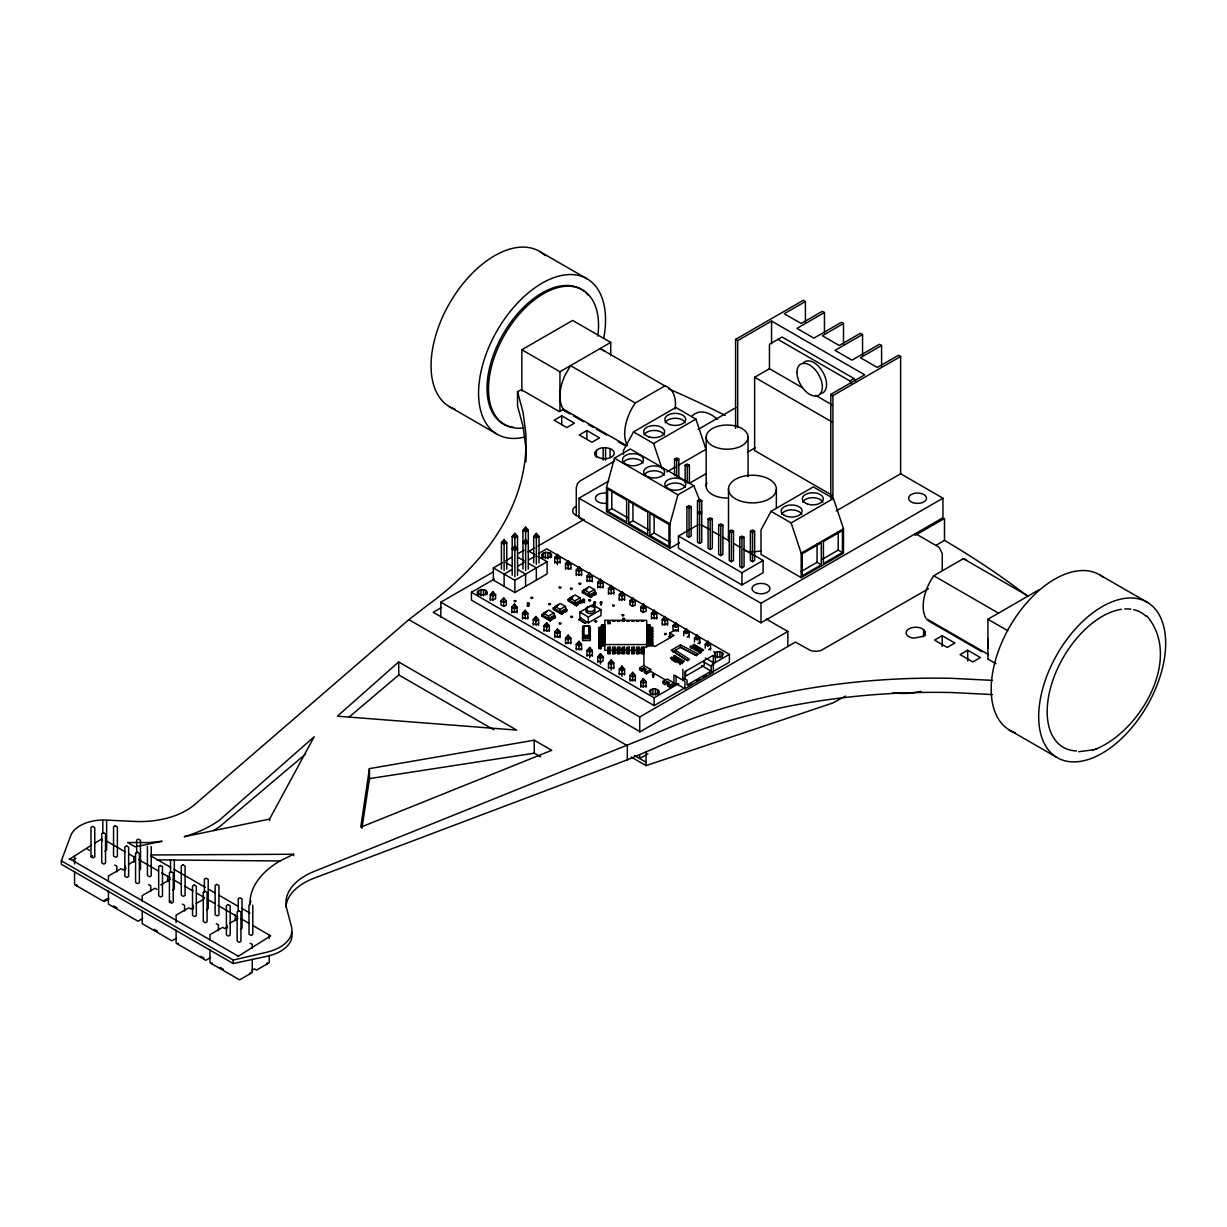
<?xml version="1.0" encoding="UTF-8"?>
<svg xmlns="http://www.w3.org/2000/svg" width="1227" height="1227" viewBox="0 0 1227 1227"><rect width="100%" height="100%" fill="white"/><g stroke="black" fill="none" stroke-linecap="round" stroke-linejoin="round"><path stroke-width="1.5" d="M845.572 696.062L832.688 703.025L646.062 765.617L646.062 751.584M285.983 907.014A62.546 36.12 0 0 1 314.143 878.164L627.319 759.835L627.334 745.648L408.852 619.635L195.384 803.992A64.862 38.374 -1.3 0 1 163.697 818.976L158.145 820.081A64.862 38.374 -1.3 0 1 135.047 821.446L106.043 820.081A32.715 19.356 -1.3 0 0 70.737 835.648L61.35 860.833L61.35 864.283L233.253 963.532L266.658 956.37A38.804 22.408 0 0 0 291.52 931.937M925.235 632.242L922.873 636.414L913.609 638.163A9.571 5.521 0 0 1 907.781 629.65A9.571 5.521 0 0 1 923.609 629.65L925.235 632.242L925.235 635.785M543.239 615.448L543.438 613.132L548.73 610.08L553.806 613.009L555.509 617.887L551.797 618.807L550.217 620.939L541.751 616.061L541.751 614.589L544.389 613.929M554.727 608.807L554.941 606.491L560.233 603.439L565.31 606.368L566.997 611.261L563.285 612.181L561.705 614.313L553.239 609.42L553.239 607.963L555.31 607.227M569.497 600.279L569.711 597.963L575.003 594.911L580.08 597.84L581.782 602.718L578.07 603.638L576.491 605.785L568.024 600.893L568.024 599.42L570.095 598.699M583.868 591.981L584.083 589.666L589.374 586.613L594.451 589.543L596.138 594.435L592.442 595.356L590.847 597.488L582.38 592.595L582.38 591.138L584.466 590.402M369.419 768.623L360.753 827.182L551.69 750.31L534.19 740.203L369.419 768.623L369.496 778.608L361.934 828.271M679.513 542.794L670.003 548.285L606.521 511.644L606.521 487.211L614.451 458.192L630.325 449.021L693.807 485.677L699.758 500.57M670.003 548.285L670.003 523.852L677.933 494.834L693.807 485.677M583.438 625.755L583.316 638.147L589.727 637.902L589.558 625.923L583.438 625.755L583.316 638.147M557.273 606.767L556.951 605.816L558.53 604.911M572.043 598.224L571.721 597.288L573.316 596.368M598.822 628.791L600.616 628.791L601.813 624.712L604.804 624.712M600.616 628.791L601.813 624.712M598.822 631.552L600.616 631.552L601.813 627.472L604.804 627.472M600.616 631.552L601.813 627.472M598.822 634.313L600.616 634.313L602.166 629.344L604.804 629.344M600.616 634.313L602.166 630.739L604.804 630.739M598.822 637.074L600.616 637.074L602.166 630.739M604.804 633.5L602.166 633.5L600.969 636.184L598.822 636.184M600.616 637.074L601.813 633.009L604.804 633.009M598.822 639.834L600.616 639.834L602.166 633.5M600.616 639.834L601.813 635.77L604.804 635.77M598.822 642.611L600.616 642.611L602.166 637.641L604.804 637.641M600.616 642.611L601.813 638.531L604.804 638.531M600.616 641.23L598.822 641.23L598.822 643.101L600.969 643.101L602.166 640.402L604.804 640.402M598.822 645.371L600.616 645.371L601.813 641.307L604.804 641.307M600.616 645.371L602.166 641.782L604.804 641.782M598.822 648.132L600.616 648.132L602.166 641.782M600.616 648.132L602.166 644.558L649.328 644.558M600.616 646.752L598.822 646.752L598.822 648.623L600.969 648.623L602.166 644.558M583.147 626.276L589.558 626.031L589.558 638.147M583.316 635.601L589.558 635.601M269.572 819.084L314.173 736.737L219.725 819.912A100.844 59.663 -1.3 0 1 192.286 834.099L184.249 836.691L269.572 819.084L269.587 820.556M678.301 465.309L705.97 449.327L695.924 419.097L675.816 407.487L633.5 431.919L623.454 450.554L623.454 454.312M771.031 511.337L760.985 529.957L760.985 554.389L801.185 577.61L843.501 553.178L843.501 528.745L833.455 498.499L813.348 486.904L771.031 511.337L791.139 522.932L801.185 553.178L801.185 577.61M683.914 678.362L687.089 680.203L687.089 685.08L711.2 671.154L711.2 666.276L713.316 662.611L713.316 655.279L684.973 671.644L684.973 678.976M595.202 452.318C597.856 447.057 605.126 447.073 610.034 448.607A9.571 5.521 0 0 1 610.034 457.763A9.571 5.521 0 0 1 595.31 454.389L595.202 452.318L595.202 455.877M610.049 623.822L608.991 622.35L607.932 623.822M506.782 569.067L506.782 542.656L504.113 539.573L501.444 542.656L501.444 569.067M517.533 575.279L517.533 536.444L514.865 533.362L512.196 536.444L512.196 575.279M528.27 569.067L528.27 530.233L525.616 527.165L522.947 530.233L522.947 569.067M512.196 548.852L514.865 545.77L517.533 548.852L514.865 550.386L512.196 548.852L514.865 547.319L517.533 548.852M522.947 542.656L525.616 539.573L528.27 542.656L525.616 544.19L522.947 542.656L525.616 541.107L528.27 542.656M533.699 562.856L533.699 536.444L536.352 533.362L539.021 536.444L539.021 562.856M490.294 598.899L492.226 600.018L495.57 598.899L495.601 594.727L492.932 591.659L490.263 594.727L490.263 600.402M501.015 600.939L503.683 597.856L506.352 600.939L506.322 605.11L504.389 606.23L501.045 605.11L501.015 600.939L503.683 602.472L506.352 600.939M511.766 612.81L511.766 607.15L514.435 604.067L517.088 607.15L517.088 612.81M560.095 563.162L560.095 557.503L557.426 554.42L554.757 557.503L554.757 563.162M527.84 619.006L527.84 613.347L525.171 610.279L522.518 613.347L522.518 619.006M570.846 569.359L570.846 563.699L568.178 560.632L565.509 563.699L565.509 569.359M538.592 625.218L538.592 619.558L535.923 616.475L533.254 619.558L533.254 625.218M576.261 575.57L576.261 569.911L578.929 566.828L581.583 569.911L581.583 575.57M549.343 631.43L549.343 625.77L546.675 622.687L544.006 625.77L544.006 631.43M587.012 581.782L587.012 576.123L589.666 573.04L592.334 576.123L592.334 581.782M554.757 637.626L554.757 631.966L557.426 628.884L560.095 631.966L560.095 637.626M597.748 587.978L597.748 582.319L600.417 579.251L603.086 582.319L603.086 587.978M565.509 643.838L565.509 638.178L568.178 635.095L570.846 638.178L570.846 643.838M608.5 594.19L608.5 588.531L611.169 585.448L613.837 588.531L613.837 594.19M581.583 650.034L581.583 644.374L578.929 641.307L576.261 644.374L576.261 650.034M624.589 600.402L624.589 594.727L621.92 591.659L619.252 594.727L619.252 600.402M592.334 656.246L592.334 650.586L589.666 647.503L587.012 650.586L587.012 656.246M630.018 604.298L631.966 606.23L635.31 605.11L635.325 600.939L632.672 597.856L630.003 600.939L630.003 604.712M597.779 660.97L601.123 662.074L603.055 660.97L603.086 656.798L600.417 653.715L597.748 656.798L597.748 662.457M640.755 610.923L640.755 607.15L643.408 604.067L646.077 607.15L646.062 611.322L642.703 612.426L640.77 610.494M613.837 668.654L613.837 662.994L611.169 659.927L608.5 662.994L608.5 668.654M651.491 619.006L651.491 613.347L654.16 610.279L656.828 613.347L656.828 619.006M624.589 674.865L624.589 669.206L621.92 666.123L619.252 669.206L619.252 674.865M667.58 625.218L667.58 619.558L664.911 616.475L662.243 619.558L662.243 625.218M630.003 681.077L630.003 675.402L632.672 672.335L635.325 675.402L635.325 681.077M678.332 631.43L678.332 625.77L675.663 622.687L672.994 625.77L673.025 629.926L674.957 631.046M640.755 687.273L640.755 681.614L643.408 678.531L646.077 681.614L646.077 687.273M689.083 637.626L689.083 631.966L686.414 628.884L683.746 631.966L683.746 635.739M694.497 641.951L694.497 638.178L697.166 635.095L699.819 638.178L699.819 643.838M710.571 650.034L710.571 644.374L707.902 641.307L705.249 644.374L705.249 648.147M486.95 594.681L486.95 591.552L485.677 590.279L480.907 589.527L477.41 591.552L477.41 594.681M486.95 593.024L485.677 594.313L480.907 595.049L477.41 593.024M551.444 557.441L551.444 554.313L550.171 553.04L545.402 552.303L541.905 554.313L541.905 557.441M551.444 555.8L547.963 557.81L543.178 557.073L541.905 555.8M560.064 561.675L556.721 562.794L554.788 561.675M517.073 611.322L513.714 612.426L511.782 611.322M527.227 603.147C529.727 606.705 527.917 599.052 527.227 606.276M570.816 567.871L568.883 568.991L565.524 567.871M527.825 617.518L525.892 618.638L522.533 617.518M581.567 574.083L579.635 575.202L576.276 574.083M538.576 623.73L536.628 624.85L533.285 623.73M592.319 580.294L590.386 581.399L587.027 580.294M549.313 629.926L547.38 631.046L544.036 629.926M582.794 599.497C585.294 603.04 583.5 595.386 582.794 602.626M603.055 586.491L601.123 587.61L597.779 586.491M560.064 636.138L558.132 637.258L554.788 636.138M593.116 606.199L595.156 605.877L595.156 606.874M613.807 592.702L610.463 593.822L608.531 592.702M570.816 642.35L567.472 643.469L565.524 642.35M624.558 598.899L621.215 600.018L619.282 598.899M581.567 648.546L579.635 649.666L576.276 648.546M592.319 654.758L590.386 655.878L587.027 654.758M656.813 617.518L654.865 618.638L651.522 617.518M613.807 667.166L611.874 668.286L608.531 667.166M667.549 623.73L664.206 624.85L662.273 623.73M624.558 673.378L621.215 674.497L619.282 673.378M678.301 629.926L676.368 631.046M635.31 679.574L631.966 680.694L630.018 678.761M646.062 685.786L642.703 686.905L640.77 684.973M658.945 693.976L658.945 690.847L655.448 688.822L652.887 688.822L649.39 690.847L650.663 693.608L652.887 694.344L655.448 694.344L658.945 692.319M710.556 648.546L708.623 649.666M398.683 661.966L337.394 716.185L516.69 730.111L398.683 661.966L398.79 674.942L349.158 717.074M305.584 754.068L219.756 826.569A100.844 58.221 0 0 1 213.713 830.449M408.959 619.574L428.131 604.788A453.622 261.903 0 0 0 525.739 432.564L523.024 412.057L517.533 391.75L521.23 389.619L559.313 411.612L563.484 409.204L626.568 445.631M575.662 506.567L574.067 507.779A10.798 6.227 0 0 0 574.067 514.006L583.684 519.849M69.295 859.345L91.289 845.28M94.433 843.378L102.301 838.624L102.301 840.449M237.731 956.585L270.722 935.864L252.563 925.373M521.858 391.091L521.858 349.741L572.641 320.431L610.724 342.41L610.724 355.569M521.858 349.741L559.941 371.735L610.724 342.41M561.736 415.83L554.113 420.232L566.813 427.548L574.435 423.162L561.736 415.83L561.736 424.695M735.587 428.284L735.587 339.388L803.302 300.293L805.418 301.52L805.418 322.318M735.587 339.388L737.703 340.615L771.568 321.06L864.667 374.818L830.802 394.358L830.802 498.392M805.418 301.52L784.252 313.729L801.185 323.499L822.351 311.29L824.452 312.517L824.452 333.315M586.874 430.57L579.251 434.956L591.951 442.287L599.558 437.886L586.874 430.57L586.874 439.435M627.488 445.6A37.408 21.595 -60 0 1 635.279 403.008L664.896 385.907A37.408 21.595 -60 0 1 675.157 409.112M824.452 312.517L796.952 328.391L813.884 338.161L841.385 322.287L843.501 323.499L843.501 344.312M843.501 323.499L822.351 335.723L839.268 345.493L860.434 333.284L862.55 334.496L862.55 355.309M831.983 495.217L754.636 450.554L754.636 377.256L769.452 368.714L802.366 387.717M614.62 460.999L580.187 480.877L577.564 483.438L576.291 487.625L576.291 515.677M691.691 416.505C699.574 407.885 710.387 412.993 717.657 419.419M633.5 431.919L653.592 443.53L695.924 419.097M504.113 541.107L501.444 542.656L504.113 544.19L506.782 542.656M836.231 510.953L900.633 473.76L942.949 498.193L942.949 517.748L760.985 622.81L579.006 517.748L579.006 498.193L608.791 480.999M698.117 429.435L736.169 407.471M862.55 334.496L835.035 350.385L851.967 360.155L879.468 344.281L881.584 345.493L881.584 366.306M674.574 475.601L674.574 459.113L676.675 457.886L678.792 459.113L678.792 477.441M674.574 459.113L676.675 460.324L678.792 459.113M537.901 556.383L547.104 561.705L547.104 573.929L514.865 592.534L493.361 580.126L493.361 567.917L502.579 562.595M505.647 560.816L511.797 557.273M517.932 553.73L524.067 550.187M881.584 345.493L860.434 357.717L877.351 367.486L898.517 355.263L900.633 356.49L900.633 473.76M440.815 617.273L440.815 602.166L493.484 571.767M528.039 551.813L534.635 548.009M537.917 546.107L584.006 519.512M666.905 471.889L675.049 467.18M685.141 481.705L685.141 465.217L687.258 463.99L689.375 465.217L689.375 483.545M607.58 511.03L626.629 522.027L626.629 500.033L607.58 489.036L607.58 511.03L611.813 508.576L627.672 517.748M441.475 607.503L433.208 612.273L640.141 731.752L795.433 642.089L810.341 650.417A10.798 6.227 0 0 0 821.139 650.417L928.425 588.761M685.141 465.217L687.258 466.444L689.375 465.217M685.249 687.672L654.16 705.602L471.429 600.11L471.429 592.288L494.328 579.067M538.5 553.576L546.675 548.852L729.405 654.344L729.405 662.166L709.773 673.5M511.797 569.681L504.113 574.113L504.113 586.337M517.932 566.138L524.067 562.595M528.684 559.926L534.819 556.383M777.903 339.388L849.851 380.922L853.992 378.529L855.879 381.781M830.802 394.358L832.918 395.585L900.633 356.49M493.361 567.917L514.865 580.325L547.104 561.705M492.932 593.193L490.263 594.727L492.932 596.276L495.601 594.727M689.697 483.162L705.97 473.76M747.381 452.303L755.433 447.64M628.73 523.239L647.779 534.236L647.779 512.242L628.73 501.245L628.73 523.239L632.963 520.8L648.838 529.957M72.608 860.342L75.905 858.425M686.921 506.751L689.037 505.524L691.154 506.751L691.154 536.061L689.037 537.288L686.921 536.061L686.921 506.751L689.037 507.978L691.154 506.751M697.503 500.647L699.62 499.42L701.737 500.647L701.737 542.181L699.62 543.392L697.503 542.181L697.503 500.647L699.62 501.858L701.737 500.647M581.583 569.911L578.929 571.445L576.261 569.911M90.967 856.691L93.083 857.903L94.77 856.921L94.77 827.611L92.654 826.384L90.967 827.366L90.967 856.691L92.654 855.71M649.896 535.463L668.945 546.444L668.945 524.466L649.896 513.469L649.896 535.463L654.129 533.009L670.003 542.181M104.924 851.063L106.626 850.081L106.626 820.771M592.334 576.123L589.666 577.656L587.012 576.123M699.62 514.082L701.737 512.855L699.62 511.628L697.503 512.855L699.62 514.082L699.62 543.392M535.923 618.025L533.254 619.558L535.923 621.092L538.592 619.558M547.043 611.537L545.785 612.733M587.672 588.086L586.521 589.604M743.562 549.221L763.102 560.494L763.102 572.718L741.936 584.926L678.454 548.285L678.454 536.061L697.994 524.788M708.086 518.96L710.203 517.748L712.32 518.96L712.32 548.285L710.203 549.512L708.086 548.285L708.086 518.96L710.203 520.187L712.32 518.96M541.751 616.061L543.331 615.141M582.38 592.595L583.975 591.675M603.086 582.319L600.417 583.868L597.748 582.319M543.438 613.132L548.515 616.061L553.806 613.009M554.941 606.491L560.018 609.42L565.31 606.368M569.711 597.963L574.788 600.893L580.08 597.84M584.083 589.666L589.159 592.595L594.451 589.543M554.021 615.571L548.73 618.623L548.515 616.061M565.509 608.929L560.233 611.997L560.018 609.42M580.294 600.402L575.003 603.454L574.788 600.893M594.666 592.104L589.374 595.156L589.159 592.595M560.018 613.331L563.975 611.046M574.788 604.804L578.761 602.518M589.159 596.506L593.132 594.221M541.751 614.589L550.217 619.482L551.797 617.35L555.509 616.429M553.239 607.963L561.705 612.84L563.285 610.709L566.997 609.788M568.024 599.42L576.491 604.313L578.07 602.181L581.782 601.261M582.38 591.138L590.847 596.015L592.442 593.883L596.138 592.963M128.498 864.422L134.847 860.771M718.669 525.079L720.786 523.852L722.902 525.079L722.902 554.389L720.786 555.616L718.669 554.389L718.669 525.079L720.786 526.291L722.902 525.079M126.028 868.302L123.206 869.928L121.09 868.701L108.405 876.032L108.405 881.661M581.123 618.224L579.85 617.979L579.85 612.12L592.549 604.788L601.015 609.681L601.015 615.54L588.316 622.871L587.043 622.135L584.926 623.362L579.006 619.451L581.123 618.224L587.043 622.135M621.92 593.193L619.252 594.727L621.92 596.276L624.589 594.727M729.237 531.184L731.353 529.957L733.47 531.184L733.47 560.494L731.353 561.721L729.237 560.494L729.237 531.184L731.353 532.395L733.47 531.184M579.006 619.942L581.123 618.715M579.85 612.12L588.316 617.012L601.015 609.681M104.172 900.465L107.194 898.716M579.006 619.451L584.926 622.871L587.043 621.644M108.927 898.946L104.172 901.692L74.54 884.59L74.54 871.477M739.82 537.288L741.936 536.061L744.053 537.288L744.053 566.613L741.936 567.825L739.82 566.613L739.82 537.288L741.936 538.515L744.053 537.288M750.403 531.184L752.519 529.957L754.636 531.184L754.636 560.494L752.519 561.721L750.403 560.494L750.403 531.184L752.519 532.395L754.636 531.184M632.672 599.405L630.003 600.939L632.672 602.472L635.325 600.939M578.929 642.841L576.261 644.374L578.929 645.923L581.583 644.374M160.768 884.897L170.292 879.391M791.139 522.932L833.455 498.499M172.639 890.158L174.326 889.176L174.326 859.866M169.418 901.983L171.535 903.21L173.237 902.228L173.237 872.903L171.12 871.691L169.418 872.658L169.418 901.983L171.12 901.001M142.777 918.486L138.022 921.232L108.405 904.13L108.405 891.017M678.454 536.061L741.936 572.718L763.102 560.494M664.911 618.025L662.243 619.558L664.911 621.092L667.58 619.558M675.663 624.221L672.994 625.77L675.663 627.304L678.332 625.77M801.185 553.178L843.501 528.745M196.213 903.517L204.142 898.946M193.743 907.382L190.921 909.023L188.805 907.796L176.105 915.127L176.105 922.612M669.727 638.377L669.727 633.04L675.325 629.819A1.672 0.966 -60 0 1 676.414 630.034M206.489 909.698L208.191 908.732L208.191 879.406L206.075 878.179L204.372 879.161L204.372 891.983M686.414 633.515L689.083 631.966L686.414 630.433L683.746 631.966L686.414 633.515L686.414 628.884M801.185 571.491L817.059 562.334L821.292 564.773L821.292 542.794L802.243 553.776L802.243 575.77L821.292 564.773M822.351 559.282L838.21 550.11L842.443 552.564L842.443 530.57L823.409 541.567L823.409 563.561L842.443 552.564M639.681 667.979L641.798 669.206L643.914 667.979L643.914 669.927L641.798 671.154L639.681 669.927L639.681 667.979L643.914 665.54L650.693 669.451L650.693 671.399L665.54 679.973M672.764 651.813L680.525 647.335L696.184 655.402L698.301 654.175L680.525 644.896L671.215 650.264L687.289 660.525L689.405 659.313L675.448 650.264L675.448 652.703L687.856 660.74M176.642 938.026L171.872 940.787L142.255 923.67L142.255 910.572M635.325 675.402L632.672 676.951L630.003 675.402M694.497 638.178L697.166 639.712L699.819 638.178L697.166 636.629M650.693 671.399L646.46 673.838L644.344 672.626L644.344 670.663L646.46 669.451L643.914 667.979M579.006 498.193L760.985 603.255L942.949 498.193M644.344 670.663L646.46 671.89L650.693 669.451M681.798 661.261L680.095 662.243L671.644 657.35L670.371 658.086L680.095 663.7L684.329 661.261L674.605 655.647L673.332 656.368L681.798 661.261L681.798 663.7M691.108 646.108L689.835 646.844L699.574 652.457L703.792 650.019L694.068 644.405L692.795 645.141L701.261 650.019L701.261 652.457L699.574 653.439L699.574 651L691.108 646.108L691.108 648.562M707.902 642.841L705.249 644.374L707.902 645.923L710.571 644.374M646.077 681.614L643.408 683.148L640.755 681.614M699.574 651L701.261 650.019M230.062 923.072L238.007 918.486M227.593 926.937L224.771 928.563L222.654 927.336L209.97 934.667L209.97 940.296M915.189 535.355L944.483 518.438L944.483 540.401A945.741 546.015 0 0 1 1026.493 595.371M662.963 681.414L667.197 678.976L673.96 682.887L673.96 675.065L684.973 681.414L684.973 688.746L676.077 683.623L669.727 687.273L667.611 686.062L667.611 684.099L669.727 682.887L667.197 681.414L665.08 682.641L662.963 681.414L662.963 683.378L665.08 684.589L667.197 683.378L667.197 681.414M240.354 929.253L242.041 928.272L242.041 898.946L239.925 897.735L238.237 898.701L238.237 911.538M667.611 684.099L669.727 685.326L673.96 682.887M471.429 592.288L654.16 697.795L678.7 683.623M713.056 663.792L729.405 654.344M210.492 957.581L205.737 960.327L176.105 943.226L176.105 930.112M688.516 685.77L691.783 683.884M696.691 681.062L699.957 679.16M703.24 677.273L706.507 675.387M684.973 688.746L713.316 672.381L713.316 665.049L715.433 661.384L715.418 652.795L713.685 651.66M936.339 545.11L944.483 540.401M440.815 602.166L639.712 716.997L787.826 631.491L787.826 646.583M925.971 618.347A37.408 21.595 -60 0 1 933.747 575.754L963.379 558.653A37.408 21.595 -60 0 1 966.447 560.003M251.581 970.511L254.403 968.87L256.52 970.097L269.204 962.766L269.204 955.281M647.948 753.777L639.712 758.531L639.712 754.758M942.183 635.709L934.56 640.095L947.259 647.427L954.882 643.04L942.183 635.709L942.183 646.353M987.919 658.715L987.919 619.252L1038.702 589.926M967.704 650.218L960.081 654.605L972.781 661.936L980.404 657.549L967.704 650.218L967.704 660.862M293.667 855.602L293.652 854.237L279.725 861.078A98.543 58.298 -1.3 0 0 249.971 904.836M627.319 759.835L653.101 748.884A453.622 261.903 0 0 1 951.431 692.519L992.474 694.589M1095.926 749.022C1140.45 730.939 1182.981 658.055 1146.785 615.939M594.297 601.92C591.337 604.083 598.669 602.641 594.297 601.92L594.297 605.034M600.755 601.797C597.779 603.96 605.126 602.518 600.755 601.797L600.755 604.926M670.832 636.905L668.792 636.598L670.832 635.923M687.12 637.258L689.053 635.325M697.872 643.469L699.804 642.35L699.099 640.816M715.157 656.368L719.942 657.105L722.151 656.368L723.439 653.608L719.942 651.598L715.157 652.335L715.157 657.028M652.994 674.267C650.034 676.445 657.365 675.003 652.994 674.267L652.994 677.396M1078.64 751.722L1093.625 749.774M1092.582 750.126L1096.938 748.7M583.438 635.77L589.42 635.77M61.35 860.833L233.253 960.081L266.658 952.259A38.804 22.96 -1.3 0 0 291.505 926.876L286.658 908.425A62.546 37.009 -1.3 0 1 314.112 871.446L653.101 734.682A453.622 261.903 0 0 1 951.431 678.316L992.474 680.387M369.496 778.608L534.297 753.179L540.662 756.844M151.166 854.974L293.652 854.237M607.794 621.261L610.187 621.261M612.58 621.261L614.972 621.261M617.38 621.261L619.773 621.261M622.166 621.261L624.558 621.261M626.951 621.261L629.344 621.261M631.736 621.261L634.129 621.261M636.522 621.261L638.914 621.261M641.307 621.261L643.7 621.261M646.706 624.712L649.697 624.712L650.893 628.791L652.687 628.791M601.813 626.092L604.804 626.092M646.706 626.092L649.697 626.092L650.893 628.791M604.804 626.583L602.166 626.583L600.969 629.267L598.822 629.267L598.822 627.396L600.616 627.396M646.706 626.583L649.328 626.583L650.893 631.552L652.687 631.552M646.706 627.472L649.697 627.472L650.893 631.552M650.893 627.396L652.687 627.396L652.687 629.267L650.525 629.267M598.822 627.887L600.969 627.887M601.813 628.868L604.804 628.868M646.706 628.868L649.697 628.868M646.706 629.344L649.328 629.344L650.893 634.313L652.687 634.313M600.616 630.172L598.822 630.172L598.822 632.043L600.969 632.043L600.969 630.663L598.822 630.663M650.893 630.172L652.687 630.172L652.687 632.043L650.525 632.043L650.525 630.663L652.687 630.663M604.804 630.249L601.813 630.249L601.813 631.629L604.804 631.629M646.706 630.249L649.697 630.249L649.697 631.629L646.706 631.629M646.706 630.739L649.328 630.739L650.893 634.313M602.166 632.12L604.804 632.12M646.706 632.12L649.328 632.12L650.893 637.074L652.687 637.074M600.616 632.933L598.822 632.933L598.822 634.804L600.969 634.804L600.969 633.423L598.822 633.423M646.706 633.009L649.697 633.009L649.697 634.39L646.706 634.39M650.893 632.933L652.687 632.933L652.687 634.804L650.525 634.804L650.525 633.423L652.687 633.423M646.706 633.5L649.328 633.5L650.893 637.074M601.813 634.39L604.804 634.39M602.166 634.88L604.804 634.88M646.706 634.88L649.328 634.88L650.893 639.834L652.687 639.834M600.616 635.693L598.822 635.693L598.822 637.565L600.969 637.565M646.706 635.77L649.697 635.77L650.893 639.834M650.893 635.693L652.687 635.693L652.687 637.565L650.525 637.565M650.525 636.184L652.687 636.184M601.813 637.15L604.804 637.15M646.706 637.15L649.697 637.15M646.706 637.641L649.328 637.641L650.893 642.611L652.687 642.611M582.549 638.592L590.325 638.592M600.616 638.454L598.822 638.454L598.822 640.325L600.969 640.325M646.706 638.531L649.697 638.531L650.893 642.611M650.893 638.454L652.687 638.454L652.687 640.325L650.525 640.325M598.822 638.945L600.969 638.945M601.813 639.911L604.804 639.911M646.706 639.911L649.697 639.911M646.706 640.402L649.328 640.402L650.893 645.371L652.687 645.371M646.706 641.307L649.697 641.307L649.697 642.687L646.706 642.687M650.893 641.23L652.687 641.23L652.687 643.101L650.525 643.101L650.525 641.706L652.687 641.706M598.822 641.706L600.969 641.706L600.969 643.101M646.706 641.782L649.328 641.782L650.893 645.371M604.804 642.687L601.813 642.687L601.813 641.307M602.166 643.178L604.804 643.178M646.706 643.178L649.328 643.178L649.328 641.782M600.616 643.991L598.822 643.991L598.822 645.862L600.969 645.862L600.969 644.482L598.822 644.482M650.893 643.991L652.687 643.991L652.687 645.862L650.525 645.862M604.804 644.068L601.813 644.068L601.813 645.448L604.804 645.448M646.706 644.068L649.697 644.068L649.697 645.448L646.706 645.448M650.525 644.482L652.687 644.482M602.166 645.939L604.804 645.939M646.706 645.939L649.328 645.939M598.822 647.242L600.969 647.242L600.969 648.623M607.794 648.899L610.187 648.899M612.58 648.899L614.972 648.899M617.38 648.899L619.773 648.899M622.166 648.899L624.558 648.899M626.951 648.899L629.344 648.899M631.736 648.899L634.129 648.899M636.522 648.899L638.914 648.899M641.307 648.899L643.7 648.899M607.794 649.19L610.187 649.19M612.58 649.19L614.972 649.19M617.38 649.19L619.773 649.19M622.166 649.19L624.558 649.19M626.951 649.19L629.344 649.19M631.736 649.19L634.129 649.19M636.522 649.19L638.914 649.19M641.307 649.19L643.7 649.19M642.887 650.356L604.804 650.356L604.804 620.295L646.706 620.295L646.706 647.427M607.794 652.273L610.187 652.273M612.58 652.273L614.972 652.273M617.38 652.273L619.773 652.273M622.166 652.273L624.558 652.273M626.951 652.273L629.344 652.273M631.736 652.273L634.129 652.273M636.522 652.273L638.914 652.273M641.307 652.273L643.7 652.273M607.794 652.565L610.187 652.565M612.58 652.565L614.972 652.565M617.38 652.565L619.773 652.565M622.166 652.565L624.558 652.565M626.951 652.565L629.344 652.565M631.736 652.565L634.129 652.565M636.522 652.565L638.914 652.565M641.307 652.565L643.7 652.565M607.794 653.316L610.187 653.316M612.58 653.316L614.972 653.316M617.38 653.316L619.773 653.316M622.166 653.316L624.558 653.316M626.951 653.316L629.344 653.316M631.736 653.316L634.129 653.316M636.522 653.316L638.914 653.316M641.307 653.316L643.7 653.316M156.872 859.866L280.385 860.971M696.675 655.77L680.525 647.335L680.525 644.896M853.992 378.529L782.044 336.996L769.452 344.281L769.452 368.714M815.526 395.309L831.983 404.818M540.049 251.673L587.549 279.112M1100.159 575.126L1147.674 602.549A89.77 51.825 -60 0 1 1117.766 741.998A89.77 51.825 -60 0 1 1041.094 695.264A89.77 51.825 -60 0 1 1147.674 602.549M754.636 377.256L831.983 421.919M664.896 385.907L600.156 348.529L604.972 351.275M963.379 558.653L1028.119 596.046M915.127 533.438L938.364 546.843M635.279 403.008L570.524 365.631L564.849 375.646A37.408 21.595 -60 0 0 564.849 411.045L565.708 411.735M933.747 575.754L998.502 613.147M987.919 619.252L1007.796 630.724M988.548 654.62L927.121 619.16L927.121 620.11M565.141 411.106L570.126 413.99M573.438 415.907L583.408 421.659M588.377 424.527L593.362 427.41M596.675 429.327L606.644 435.079M618.27 441.781L624.911 445.616M928.778 621.061L981.907 651.736M987.704 658.945L995.987 663.715M614.451 458.192L677.933 494.834M701.246 524.788L709.39 529.497M712.642 531.368L719.145 535.125M722.412 537.012L728.915 540.77M733.807 543.592L740.31 547.349M606.521 487.211L670.003 523.852M449.036 406.444L496.552 433.883M1009.161 729.896L1056.677 757.32M766.292 619.052L787.826 631.491M536.352 534.911L539.021 536.444L536.352 537.978L533.699 536.444M611.169 586.981L613.837 588.531L611.169 590.064L608.5 588.531M643.408 605.601L646.077 607.15L643.408 608.684L640.755 607.15M654.16 611.813L656.828 613.347L654.16 614.896L651.491 613.347M528.684 551.061L534.819 554.619M669.727 633.04L673.96 635.479L654.927 646.476L650.693 644.037L645.111 647.258A1.672 0.966 -60 0 0 643.914 649.313L643.914 665.54M695.694 647.779L698.93 649.65M705.387 658.025L713.316 662.611M703.27 661.69L711.2 666.276M517.932 557.273L524.067 560.816M528.684 563.484L536.352 567.917L536.352 580.126M701.691 665.663L711.2 671.154M676.215 659.022L682.718 662.764M505.647 562.595L511.797 566.138M517.932 569.681L525.616 574.113L525.616 586.337M675.862 662.243L671.644 659.789L671.644 657.35M514.435 605.601L517.088 607.15L514.435 608.684L511.766 607.15M557.426 630.433L560.095 631.966L557.426 633.515L554.757 631.966M568.178 636.629L570.846 638.178L568.178 639.712L565.509 638.178M634.497 755.525L646.062 762.197M631.184 757.028L646.062 765.617M398.79 674.942L493.852 729.82M150.906 855.94L170.722 867.366M174.019 869.283L205.4 887.397M208.697 889.299L215.308 893.118M218.605 895.02L238.421 906.462M241.719 908.363L249.986 913.133M105.599 840.526L125.415 851.967M128.712 853.869L135.323 857.688M138.62 859.59L158.436 871.032M161.734 872.934L170.001 877.704M173.298 879.621L181.55 884.376M184.863 886.293L193.114 891.047M196.412 892.965L204.679 897.735M207.976 899.636L214.587 903.44M217.885 905.357L237.701 916.799M240.998 918.701L249.25 923.471M87.24 849.161L89.356 850.388M114.755 865.035L116.856 866.262L116.856 871.876M148.605 884.59L150.722 885.802L150.722 891.431M157.071 889.468L154.955 888.256L142.255 895.587L142.255 901.201M182.455 904.13L184.571 905.357L184.571 910.971M216.305 923.67L218.421 924.897L218.421 930.511M250.17 943.226L252.287 944.437L252.287 948.195M69.295 858.624L237.731 955.864M113.758 906.001L116.994 907.873M154.081 929.284L157.317 931.155M200.875 956.308L204.111 958.164M220.17 967.443L223.406 969.315M939.238 547.503L942.259 553.592L942.259 570.417M849.851 380.922L851.737 384.174M653.592 443.53L661.874 468.423M534.19 740.203L534.297 753.179M233.253 960.081L233.253 963.532M923.609 629.65L923.609 636.752M838.21 531.797L838.21 550.11M832.918 395.585L832.918 499.619M817.059 544.006L817.059 562.334M776.369 489.205A23.942 13.819 0 0 1 740.264 500.969A23.942 13.819 0 0 1 740.679 477.027A23.942 13.819 0 0 1 776.369 489.205L776.369 508.009M771.568 321.06L771.568 343.759M760.985 603.255L760.985 622.81M752.519 532.395L752.519 561.721M748.071 437.119A20.951 12.086 0 0 1 716.66 447.594A20.951 12.086 0 0 1 716.66 426.643A20.951 12.086 0 0 1 748.071 437.119L748.071 476.582M741.936 538.515L741.936 567.825M741.936 572.718L741.936 584.926M737.703 340.615L737.703 427.625M731.353 532.395L731.353 561.721M728.501 488.929L728.501 537.794M722.151 652.335L722.151 657.028M720.786 526.291L720.786 555.616M719.942 651.598L719.942 657.841M717.381 651.598L717.381 657.841M710.203 520.187L710.203 549.512M707.902 641.307L707.902 645.923M706.185 437.119L706.185 485.984M704.221 660.525L704.221 665.417L685.602 676.169L685.602 671.276M699.62 501.858L699.62 512.855M697.166 635.095L697.166 639.712M694.068 644.405L694.068 646.844M689.037 507.978L689.037 537.288M687.258 466.444L687.258 482.932M682.856 669.451L682.856 680.203M680.095 662.243L680.095 664.681M676.675 460.324L676.675 476.828M676.077 676.292L676.077 683.623M675.663 622.687L675.663 627.304M674.605 655.647L674.605 658.086M669.727 685.326L669.727 687.273M665.08 682.641L665.08 684.589M664.911 616.475L664.911 624.865M657.657 689.559L657.657 694.252M655.448 688.822L655.448 695.08M654.129 514.696L654.129 533.009M654.16 610.279L654.16 618.669M654.16 697.795L654.16 705.602M653.623 674.267L653.623 677.396M652.887 688.822L652.887 695.08M650.663 689.559L650.663 694.252M649.697 624.712L649.697 626.092M649.328 630.739L649.328 632.12M649.328 633.5L649.328 634.88M646.46 671.89L646.46 673.838M643.408 604.067L643.408 612.457M643.408 678.531L643.408 686.921M641.798 669.206L641.798 671.154M639.712 716.997L639.712 732.105M632.963 502.472L632.963 520.8M632.672 597.856L632.672 606.245M632.672 672.335L632.672 680.724M621.92 591.659L621.92 600.049M621.92 666.123L621.92 676.399M611.813 490.263L611.813 508.576M611.169 585.448L611.169 593.837M611.169 659.927L611.169 670.203M610.034 448.607L610.034 457.487M605.555 447.686L605.555 460.11M603.163 447.732L603.163 460.156M601.383 601.797L601.383 604.926M600.417 579.251L600.417 587.641M600.417 653.715L600.417 663.991M596.414 450.37L596.414 457.472M594.926 601.92L594.926 605.034M594.558 593.883L594.558 595.356M592.442 595.11L592.442 596.567M590.847 596.015L590.847 597.488M590.325 627.534L590.325 640.54L582.549 640.54L582.549 627.534M589.666 573.04L589.666 581.429M589.666 647.503L589.666 657.779M589.129 625.678L589.129 635.463L583.745 635.463L583.745 625.678M589.129 635.847L589.129 638.239M588.316 617.012L588.316 622.871M584.512 599.497L584.512 602.626M583.975 599.313L583.975 602.442M583.745 635.847L583.745 638.239M583.346 599.313L583.346 602.442M580.187 602.181L580.187 603.638M578.929 566.828L578.929 575.218M578.929 641.307L578.929 649.697M578.07 603.393L578.07 604.865M576.491 604.313L576.491 605.785M571.721 597.288L571.721 598.761M569.604 598.515L569.604 599.972M568.178 560.632L568.178 569.021M568.178 635.095L568.178 643.485M565.402 610.709L565.402 612.181M563.484 409.204L563.484 410.155M563.285 611.936L563.285 613.393M561.705 612.84L561.705 614.313M559.941 371.735L559.941 411.198M557.426 554.42L557.426 564.696M557.426 628.884L557.426 637.288M556.951 605.816L556.951 607.288M554.834 607.043L554.834 608.515M553.914 617.35L553.914 618.807M551.797 618.561L551.797 620.034M550.171 553.04L550.171 557.733M550.217 619.482L550.217 620.939M547.963 552.303L547.963 558.561M546.675 622.687L546.675 631.077M545.402 552.303L545.402 558.561M543.178 553.04L543.178 557.733M536.352 533.362L536.352 564.405M535.923 616.475L535.923 624.865M528.944 603.147L528.944 606.276M528.392 602.963L528.392 606.092M527.763 602.963L527.763 606.092M525.616 527.165L525.616 570.601M525.171 610.279L525.171 618.669M517.533 391.75L517.533 405.953L523.024 426.26L525.739 446.751A453.622 261.903 0 0 1 525.954 461.705M514.865 533.362L514.865 576.813M514.865 580.325L514.865 592.534M514.435 604.067L514.435 612.457M504.113 539.573L504.113 570.601M503.683 597.856L503.683 606.245M492.932 591.659L492.932 600.049M485.677 590.279L485.677 594.957M483.469 589.527L483.469 595.785M480.907 589.527L480.907 595.785M478.683 590.279L478.683 594.957M269.204 934.667L269.204 938.425M267.087 962.766L267.087 963.993M252.793 905.158L252.793 934.483L251.09 935.449L248.989 934.238L248.989 904.913M252.287 959.437L252.287 972.536L239.587 979.867L209.97 962.766L209.97 949.652M250.17 972.536L250.17 973.763M235.354 915.127L235.354 920.741M226.888 924.897L226.888 928.64M212.087 962.766L212.087 963.993M193.038 905.357L193.038 909.1M178.222 943.226L178.222 944.437M170.522 859.621L170.522 872.443M167.639 876.032L167.639 881.661M151.228 846.523L151.228 875.833L149.541 876.814L147.424 875.587L147.424 846.277M140.476 869.636L140.476 840.311L138.36 839.099L136.672 840.066L136.672 852.903M133.789 856.492L133.789 862.106M125.323 866.262L125.323 870.004M102.807 820.526L102.807 833.348M76.657 884.59L76.657 885.802M74.54 856.492L74.54 863.977M920.863 691.368A43.605 24.325 1.6 0 1 892.504 692.688M594.313 609.604A4.494 2.592 0 0 1 593.009 613.025A4.494 2.592 0 0 1 586.997 612.564A4.494 2.592 0 0 1 587.258 609.067M1015.066 732.657A89.77 51.825 -60 0 1 1008.993 627.963A89.77 51.825 -60 0 1 1102.858 576.966M1133.717 609.681A77.807 44.924 -60 0 1 1146.11 616.337M1076.524 750.939A77.807 44.924 -60 0 1 1051.999 682.887A77.807 44.924 -60 0 1 1121.524 609.298M1124.714 608.975A77.807 44.924 -60 0 1 1130.834 609.159M606.721 503.208A8.972 5.184 0 0 1 595.432 498.193A8.972 5.184 0 0 1 606.721 493.193M622.856 463.039A10.476 6.043 0 0 1 632.963 458.561A10.476 6.043 0 0 1 643.086 463.039M644.006 475.248A10.476 6.043 0 0 1 654.129 470.769A10.476 6.043 0 0 1 664.252 475.248M665.172 487.472A10.476 6.043 0 0 1 675.295 482.993A10.476 6.043 0 0 1 685.402 487.472M644.006 434.941A10.476 6.043 0 0 1 654.129 430.462A10.476 6.043 0 0 1 664.252 434.941M665.172 422.732A10.476 6.043 0 0 1 675.295 418.238A10.476 6.043 0 0 1 685.402 422.732M781.553 514.343A10.476 6.043 0 0 1 791.66 509.865A10.476 6.043 0 0 1 801.783 514.343M802.703 502.134A10.476 6.043 0 0 1 812.826 497.656A10.476 6.043 0 0 1 822.934 502.134M727.12 498.07A20.951 12.086 0 0 1 706.89 482.855M761.384 550.754A23.942 13.819 0 0 1 753.761 551.736M752.197 551.751A23.942 13.819 0 0 1 746.016 551.245M729.252 541.383A23.942 13.819 0 0 1 729.375 534.22M802.887 363.575A17.96 10.368 60 0 1 822.857 372.072A17.96 10.368 60 0 1 820.234 393.622M523.5 437.303A89.77 51.825 -60 0 1 480.969 371.812A89.77 51.825 -60 0 1 558.04 276.32A89.77 51.825 -60 0 1 603.807 337.824M454.941 409.22A89.77 51.825 -60 0 1 450.278 302.072A89.77 51.825 -60 0 1 545.233 255.676M513.392 427.272A77.807 44.924 -60 0 1 500.156 339.526A77.807 44.924 -60 0 1 583.822 291.029M585.985 292.9A77.807 44.924 -60 0 1 587.978 295.001M523.622 427.932A77.807 44.924 -60 0 1 490.969 368.76A77.807 44.924 -60 0 1 556.092 288.115A77.807 44.924 -60 0 1 597.825 336.029M988.241 648.193A37.408 21.595 -60 0 1 988.241 638.792M668.562 388.836A945.741 546.015 0 0 1 725.28 415.447M250.185 904.437A98.543 56.902 0 0 1 250.814 900.848M607.932 622.104L608.991 623.577L610.494 622.718L607.932 622.104M514.328 600.663C513.76 603.623 518.714 599.819 514.328 600.663M531.092 597.442C530.524 600.386 535.478 596.583 531.092 597.442M559.251 587.135C558.684 590.095 563.638 586.291 559.251 587.135M548.822 603.715C548.27 606.659 553.208 602.856 548.822 603.715M570.54 588.316C569.972 591.261 574.926 587.472 570.54 588.316M579.144 583.362C578.577 586.307 583.531 582.503 579.144 583.362M559.359 623.071C558.791 626.015 563.745 622.212 559.359 623.071M570.862 616.429C570.294 619.374 575.248 615.571 570.862 616.429M588.914 599.926C588.362 602.871 593.301 599.067 588.914 599.926M595.049 621.092C594.481 624.037 599.436 620.233 595.049 621.092M612.672 605.202C612.104 608.147 617.058 604.344 612.672 605.202M622.135 614.88C621.568 617.825 626.522 614.021 622.135 614.88M622.887 618.423C622.319 621.368 627.273 617.564 622.887 618.423M664.589 633.561C664.022 636.506 668.976 632.703 664.589 633.561M514.865 534.911L512.196 536.444L514.865 537.978L517.533 536.444L514.865 534.911M525.616 528.699L522.947 530.233L525.616 531.782L528.27 530.233L525.616 528.699M557.426 555.954L554.757 557.503L557.426 559.037L560.095 557.503L557.426 555.954M568.178 562.165L565.509 563.699L568.178 565.248L570.846 563.699L568.178 562.165M103.405 832.596L101.718 833.578L101.718 862.888L103.835 864.115L105.522 863.133L105.522 833.808L103.405 832.596M115.261 825.756L113.559 826.722L113.559 856.047L115.675 857.274L117.378 856.293L117.378 826.967L115.261 825.756M525.171 611.813L522.518 613.347L525.171 614.896L527.84 613.347L525.171 611.813M126.519 845.94L124.817 846.906L124.817 876.231L126.933 877.458L128.636 876.477L128.636 847.151L126.519 845.94M137.255 852.136L135.568 853.118L135.568 882.443L137.685 883.655L139.372 882.673L139.372 853.363L137.255 852.136M546.675 624.221L544.006 625.77L546.675 627.304L549.343 625.77L546.675 624.221M160.369 865.48L158.682 866.461L158.682 895.771L160.783 896.998L162.485 896.017L162.485 866.707L160.369 865.48M182.961 864.851L181.274 865.817L181.274 895.143L183.39 896.354L185.078 895.388L185.078 866.063L182.961 864.851M589.666 649.052L587.012 650.586L589.666 652.12L592.334 650.586L589.666 649.052M194.219 885.02L192.532 886.001L192.532 915.327L194.648 916.538L196.335 915.572L196.335 886.247L194.219 885.02M600.417 655.249L597.748 656.798L600.417 658.332L603.086 656.798L600.417 655.249M204.97 891.231L203.283 892.213L203.283 921.523L205.4 922.75L207.087 921.768L207.087 892.458L204.97 891.231M216.826 884.391L215.124 885.373L215.124 914.682L217.24 915.909L218.943 914.928L218.943 885.618L216.826 884.391M611.169 661.46L608.5 662.994L611.169 664.543L613.837 662.994L611.169 661.46M621.92 667.657L619.252 669.206L621.92 670.74L624.589 669.206L621.92 667.657M228.084 904.575L226.381 905.541L226.381 934.867L228.498 936.094L230.185 935.112L230.185 905.787L228.084 904.575M238.82 910.771L237.133 911.753L237.133 941.078L239.25 942.29L240.937 941.324L240.937 911.998L238.82 910.771M161.826 841.308L135.123 846.814L127.623 842.489L149.418 842.566L161.826 841.308M610.187 647.181L607.794 647.181L607.794 653.807L610.187 653.807L610.187 647.181M614.972 647.181L612.58 647.181L612.58 653.807L614.972 653.807L614.972 647.181M619.773 647.181L617.38 647.181L617.38 653.807L619.773 653.807L619.773 647.181M624.558 647.181L622.166 647.181L622.166 653.807L624.558 653.807L624.558 647.181M629.344 647.181L626.951 647.181L626.951 653.807L629.344 653.807L629.344 647.181M634.129 647.181L631.736 647.181L631.736 653.807L634.129 653.807L634.129 647.181M638.914 647.181L636.522 647.181L636.522 653.807L638.914 653.807L638.914 647.181M643.7 647.181L641.307 647.181L641.307 653.807L643.7 653.807L643.7 647.181M587.258 610.77A4.494 2.592 0 0 0 594.773 609.62A4.494 2.592 0 0 0 589.267 606.445A4.494 2.592 0 0 0 587.258 610.77M756.492 593.086A8.972 5.184 0 0 0 769.958 588.592A8.972 5.184 0 0 0 756.492 584.113A8.972 5.184 0 0 0 756.492 593.086M913.072 502.687A8.972 5.184 0 0 0 926.538 498.193A8.972 5.184 0 0 0 913.072 493.714A8.972 5.184 0 0 0 913.072 502.687M627.733 464.956A10.476 6.043 0 0 0 643.439 459.711A10.476 6.043 0 0 0 627.733 454.481A10.476 6.043 0 0 0 627.733 464.956M648.899 477.165A10.476 6.043 0 0 0 664.605 471.935A10.476 6.043 0 0 0 648.899 466.689A10.476 6.043 0 0 0 648.899 477.165M667.887 488.423A10.476 6.043 0 0 0 685.402 485.708A10.476 6.043 0 0 0 672.58 478.315A10.476 6.043 0 0 0 667.887 488.423M670.049 424.634A10.476 6.043 0 0 0 685.755 419.404A10.476 6.043 0 0 0 670.049 414.174A10.476 6.043 0 0 0 670.049 424.634M648.899 436.858A10.476 6.043 0 0 0 664.605 431.613A10.476 6.043 0 0 0 648.899 426.382A10.476 6.043 0 0 0 648.899 436.858M784.252 515.294A10.476 6.043 0 0 0 801.783 512.595A10.476 6.043 0 0 0 788.946 505.187A10.476 6.043 0 0 0 784.252 515.294M807.581 504.052A10.476 6.043 0 0 0 823.302 498.806A10.476 6.043 0 0 0 807.581 493.576A10.476 6.043 0 0 0 807.581 504.052M796.952 372.364A17.96 10.368 60 0 0 816.001 396.06A17.96 10.368 60 0 0 816.001 370.677A17.96 10.368 60 0 0 796.952 372.364"/></g></svg>
